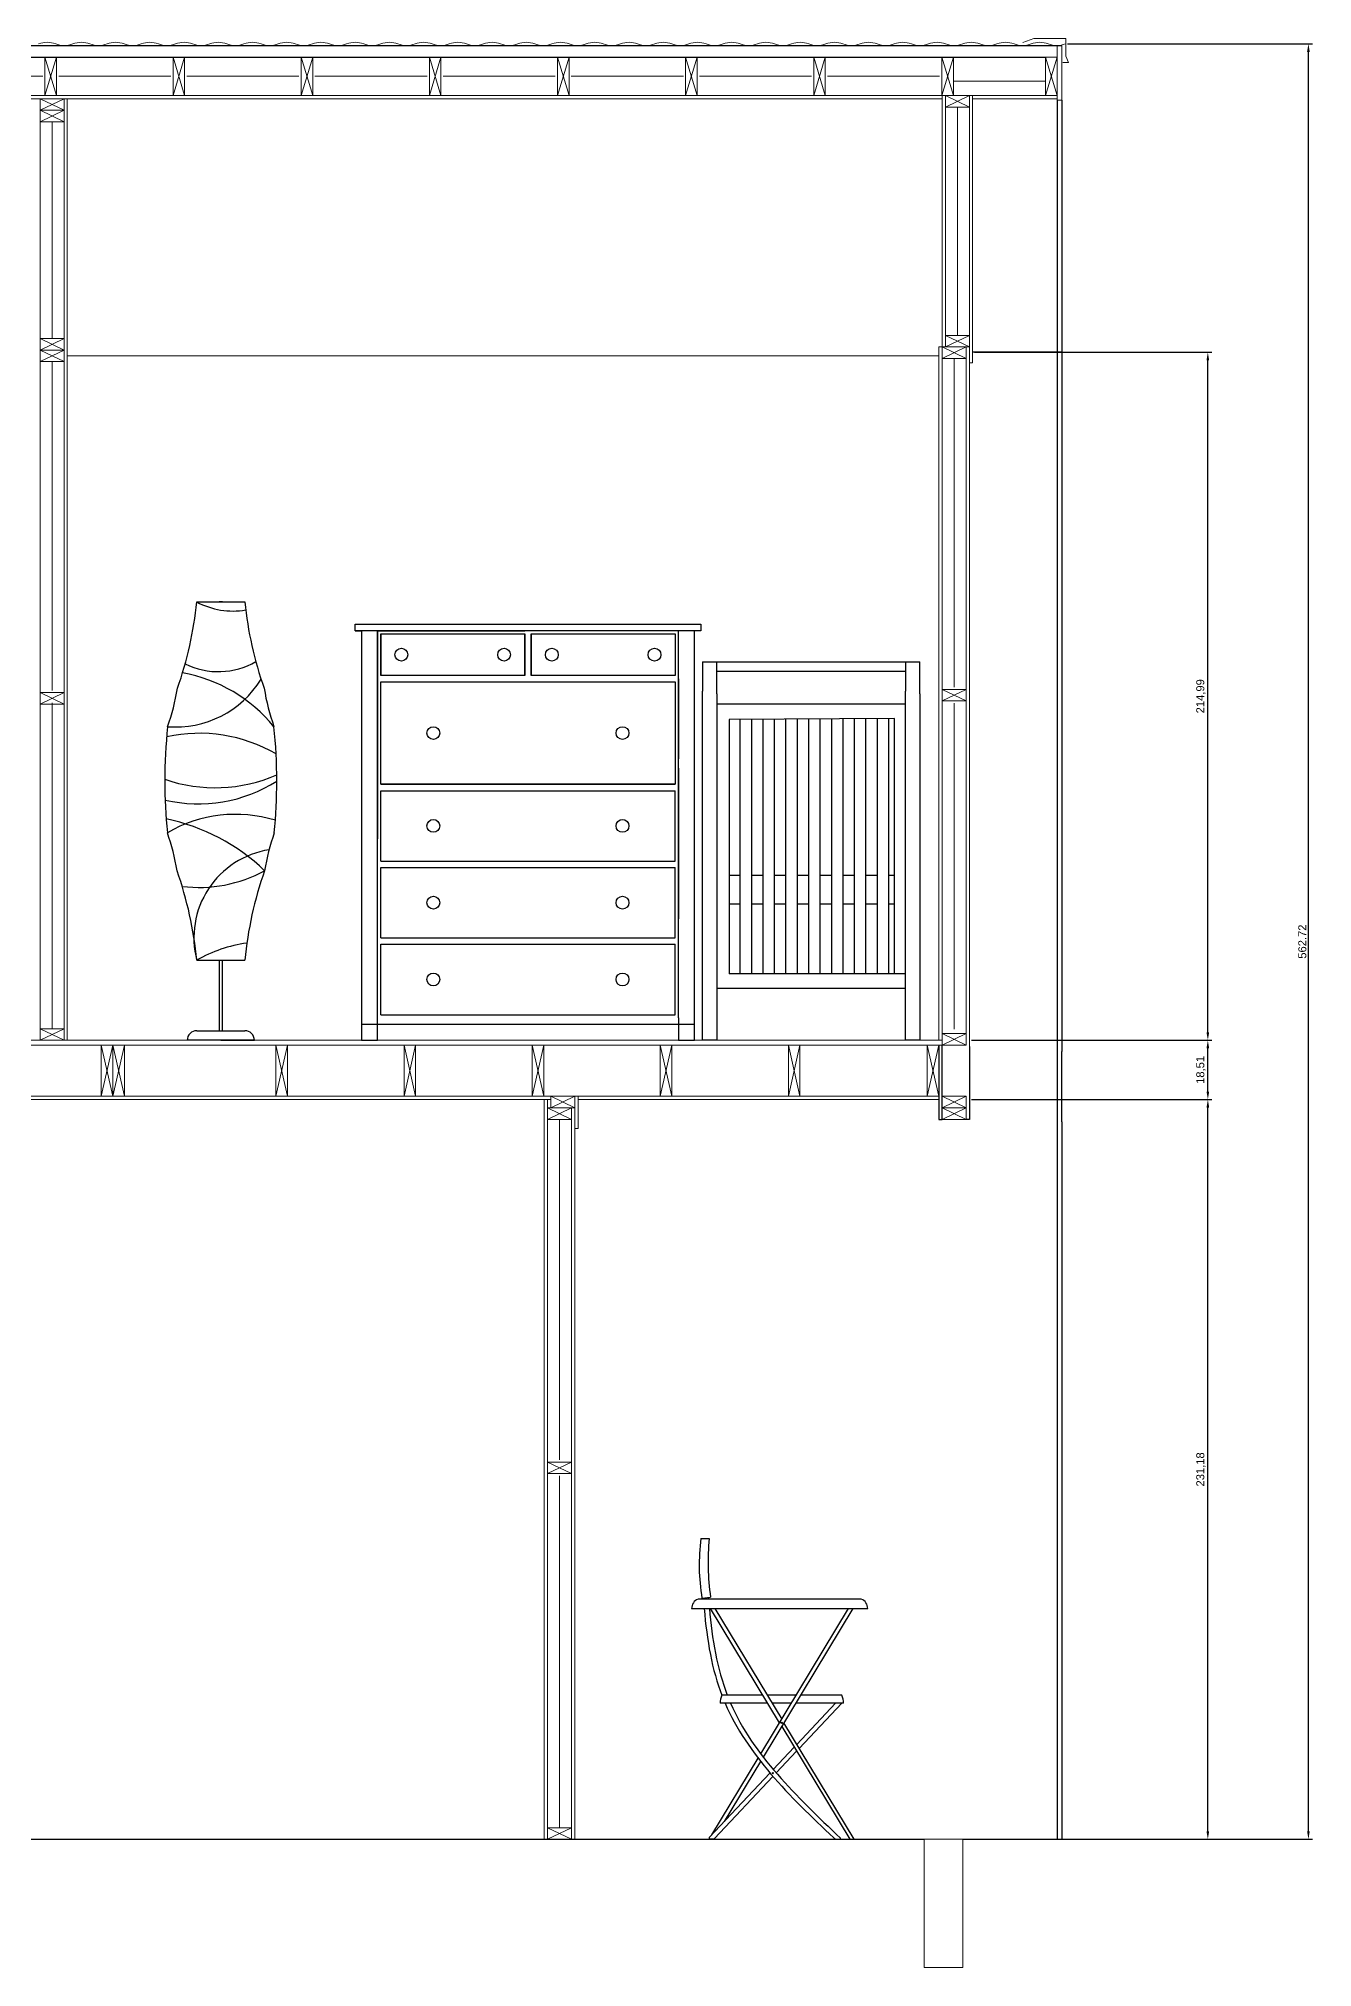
# Model space of a CAD drawing. Header units: inches. Extents: x 1841 to 3762, y 1077 to 2987.
# Drawn here: x 3364 to 3762, y 1079 to 1682 of the extents above; entities that cross this region are included whole.
import ezdxf

# ---------------------------------------------------------------- set-up
doc = ezdxf.new("R2010")
doc.units = ezdxf.units.IN
doc.header["$MEASUREMENT"] = 0
for name, color, linetype, lineweight in [('A-ANNO-SYMB', 3, 'Continuous', 18), ('A-DETL-MBND', 3, 'Continuous', 18), ('A-ELEV-IDEN', 3, 'Continuous', 18), ('A-ELEV-MBE2', 4, 'Continuous', 25), ('A-FURN', 8, 'Continuous', 18), ('A-WALL-PATT', 8, 'Continuous', 18), ('A-WALL-STUD', 3, 'Continuous', 18)]:
    doc.layers.add(name, color=color, linetype=linetype, lineweight=lineweight)
doc.layers.add('simona arzu 1', color=1, linetype='Continuous')
doc.styles.get("Standard").update_dxf_attribs({"font": 'Arial.ttf'})
doc.dimstyles.new('ISO-25', dxfattribs={"dimtxt": 2.5, "dimasz": 2.5, "dimexe": 1.25, "dimexo": 0.625, "dimtad": 1, "dimtxsty": 'Standard', "dimcen": 2.5, "dimadec": 0, "dimazin": 0, "dimtfac": 1, "dimtmove": 0, "dimatfit": 3, "dimfxl": 1, "dimarcsym": 0})

# ---------------------------------------------------------------- blocks, each defined once
blk = doc.blocks.new('*D68')
at = {"color": 0, "lineweight": -2, "transparency": 16777216}
for p, q in [((3685.83, 1680.08), (3762.38, 1680.08)), ((3761.13, 1121.54), (3761.13, 1677.58)), ((3683.26, 1119.04), (3762.38, 1119.04))]:
    blk.add_line(p, q, dxfattribs=at)
at = {"color": 0, "transparency": 16777216}
for points in [[(3760.71, 1677.58), (3761.54, 1677.58), (3761.13, 1680.08)], [(3760.71, 1121.54), (3761.54, 1121.54), (3761.13, 1119.04)]]:
    blk.add_solid(points, dxfattribs=at)
at = {"color": 0, "transparency": 16777216, "insert": (3759.23, 1399.56), "char_height": 2.5, "attachment_point": 5, "rotation": 90}
blk.add_mtext('562.72', dxfattribs=at)
blk = doc.blocks.new('*D69')
at = {"color": 0, "lineweight": -2, "transparency": 16777216}
for p, q in [((3684.77, 1350.22), (3730.96, 1350.22)), ((3729.71, 1121.54), (3729.71, 1347.72)), ((3684.77, 1119.04), (3730.96, 1119.04))]:
    blk.add_line(p, q, dxfattribs=at)
at = {"color": 0, "transparency": 16777216}
for points in [[(3729.29, 1347.72), (3730.12, 1347.72), (3729.71, 1350.22)], [(3729.29, 1121.54), (3730.12, 1121.54), (3729.71, 1119.04)]]:
    blk.add_solid(points, dxfattribs=at)
at = {"color": 0, "transparency": 16777216, "insert": (3727.57, 1234.63), "char_height": 2.5, "attachment_point": 5, "rotation": 90}
blk.add_mtext('231,18', dxfattribs=at)
blk = doc.blocks.new('*D67')
at = {"color": 0, "lineweight": -2, "transparency": 16777216}
for p, q in [((3655.84, 1368.73), (3730.96, 1368.73)), ((3729.71, 1352.72), (3729.71, 1366.23)), ((3655.84, 1350.22), (3730.96, 1350.22))]:
    blk.add_line(p, q, dxfattribs=at)
at = {"color": 0, "transparency": 16777216}
for points in [[(3729.29, 1366.23), (3730.12, 1366.23), (3729.71, 1368.73)], [(3729.29, 1352.72), (3730.12, 1352.72), (3729.71, 1350.22)]]:
    blk.add_solid(points, dxfattribs=at)
at = {"color": 0, "transparency": 16777216, "insert": (3727.57, 1359.47), "char_height": 2.5, "attachment_point": 5, "rotation": 90}
blk.add_mtext('18,51', dxfattribs=at)
blk = doc.blocks.new('*D70')
at = {"color": 0, "lineweight": -2, "transparency": 16777216}
for p, q in [((3656.84, 1583.72), (3730.96, 1583.72)), ((3729.71, 1371.23), (3729.71, 1581.22)), ((3655.84, 1368.73), (3730.96, 1368.73))]:
    blk.add_line(p, q, dxfattribs=at)
at = {"color": 0, "transparency": 16777216}
for points in [[(3729.29, 1581.22), (3730.12, 1581.22), (3729.71, 1583.72)], [(3729.29, 1371.23), (3730.12, 1371.23), (3729.71, 1368.73)]]:
    blk.add_solid(points, dxfattribs=at)
at = {"color": 0, "transparency": 16777216, "insert": (3727.57, 1476.23), "char_height": 2.5, "attachment_point": 5, "rotation": 90}
blk.add_mtext('214,99', dxfattribs=at)

msp = doc.modelspace()

# ---------------------------------------------------------------- linework, layer by layer
at = {"color": 0}
for p, q in [((3682.639, 1583.72), (3682.639, 1119.039)), ((3571.801, 1486.959), (3571.801, 1477.851)), ((3571.801, 1486.959), (3576.264, 1486.959)), ((3576.264, 1476.982), (3576.264, 1486.959)), ((3576.264, 1486.959), (3635.252, 1486.959)), ((3576.264, 1484.082), (3635.252, 1484.082)), ((3635.252, 1486.959), (3635.252, 1477.851)), ((3635.252, 1486.959), (3639.715, 1486.959)), ((3639.715, 1476.982), (3639.715, 1486.959)), ((3645.617, 1367.23), (3645.617, 1344.012)), ((3646.711, 1344.012), (3646.711, 1367.23)), ((3655.218, 1366.75), (3655.218, 1344.012)), ((3684.141, 1343.268), (3684.141, 1365.244)), ((3645.617, 1344.012), (3646.711, 1344.012)), ((3655.218, 1344.012), (3654.217, 1344.012)), ((2966.387, 1119.039), (3641.107, 1119.039)), ((3653.116, 1119.039), (3684.141, 1119.039))]:
    msp.add_line(p, q, dxfattribs=at)
for p, q in [((3413.84, 1505.731), (3428.84, 1505.731)), ((3413.84, 1505.731), (3426.34, 1505.731)), ((3413.84, 1505.731), (3421.34, 1505.731)), ((3421.84, 1505.731), (3420.84, 1505.731)), ((3420.84, 1505.731), (3421.34, 1505.731)), ((3463.292, 1498.731), (3571.292, 1498.731)), ((3463.292, 1496.731), (3463.292, 1498.731)), ((3571.292, 1496.731), (3463.292, 1496.731)), ((3463.292, 1496.731), (3465.292, 1496.731)), ((3465.292, 1496.731), (3465.292, 1368.731)), ((3470.292, 1375.731), (3470.292, 1496.731)), ((3470.292, 1496.731), (3516.292, 1496.731)), ((3470.292, 1496.731), (3470.292, 1478.731)), ((3470.292, 1496.731), (3470.292, 1481.731)), ((3470.292, 1496.731), (3471.292, 1496.731)), ((3470.292, 1496.731), (3470.292, 1495.731)), ((3471.292, 1495.731), (3471.292, 1482.731)), ((3516.292, 1482.731), (3516.292, 1495.731)), ((3516.292, 1495.731), (3516.292, 1482.731)), ((3518.292, 1495.731), (3518.292, 1482.731)), ((3564.292, 1496.731), (3563.292, 1496.731)), ((3563.292, 1495.731), (3563.292, 1482.731)), ((3564.292, 1375.731), (3564.292, 1496.731)), ((3569.292, 1368.731), (3569.292, 1496.731)), ((3571.292, 1498.731), (3571.292, 1496.731)), ((3470.292, 1478.731), (3470.292, 1453.731)), ((3471.292, 1480.731), (3563.292, 1480.731)), ((3564.292, 1481.731), (3564.292, 1456.731)), ((3470.292, 1456.731), (3470.292, 1431.731)), ((3564.292, 1453.731), (3564.292, 1428.731)), ((3470.292, 1423.731), (3470.292, 1447.731)), ((3471.292, 1448.731), (3563.292, 1448.731)), ((3471.292, 1446.731), (3563.292, 1446.731)), ((3471.292, 1424.731), (3471.292, 1446.731)), ((3563.292, 1424.731), (3563.292, 1446.731)), ((3470.292, 1419.731), (3470.292, 1441.731)), ((3564.292, 1431.731), (3564.292, 1406.731)), ((3471.292, 1424.731), (3563.292, 1424.731)), ((3471.292, 1422.731), (3563.292, 1422.731)), ((3471.292, 1400.731), (3471.292, 1422.731)), ((3563.292, 1400.731), (3563.292, 1422.731)), ((3564.292, 1399.731), (3564.292, 1423.731)), ((3564.292, 1397.731), (3564.292, 1419.731)), ((3470.292, 1375.731), (3470.292, 1415.731)), ((3470.292, 1375.731), (3470.292, 1399.731)), ((3471.292, 1400.731), (3563.292, 1400.731)), ((3471.292, 1398.731), (3563.292, 1398.731)), ((3471.292, 1376.731), (3471.292, 1398.731)), ((3563.292, 1376.731), (3563.292, 1398.731)), ((3413.84, 1393.731), (3428.84, 1393.731)), ((3420.84, 1393.731), (3420.84, 1371.731)), ((3421.84, 1371.731), (3421.84, 1393.731)), ((3470.292, 1375.731), (3470.292, 1397.731)), ((3470.292, 1368.731), (3470.292, 1375.731)), ((3471.292, 1376.731), (3563.292, 1376.731)), ((3564.292, 1375.731), (3564.292, 1368.731)), ((3431.84, 1368.731), (3410.84, 1368.731)), ((3413.84, 1371.731), (3428.84, 1371.731)), ((3421.34, 1368.731), (3431.84, 1368.731)), ((3465.292, 1373.747), (3569.292, 1373.747)), ((3465.292, 1368.731), (3470.292, 1368.731)), ((3564.292, 1368.731), (3569.292, 1368.731)), ((3571.328, 1213.039), (3573.921, 1213.039)), ((3571.652, 1194.418), (3574.354, 1194.727)), ((3575.663, 1191.129), (3596.561, 1156.558)), ((3590.662, 1164.039), (3577.907, 1164.039)), ((3601.083, 1164.039), (3592.039, 1164.039)), ((3615.328, 1164.039), (3602.46, 1164.039)), ((3592.173, 1161.539), (3577.323, 1161.539)), ((3592.173, 1161.539), (3577.323, 1161.539)), ((3599.572, 1161.539), (3593.55, 1161.539)), ((3599.572, 1161.539), (3593.55, 1161.539)), ((3615.328, 1161.539), (3600.949, 1161.539)), ((3615.896, 1161.539), (3600.949, 1161.539)), ((3601.31, 1148.702), (3613.39, 1161.539)), ((3602.068, 1147.448), (3615.328, 1161.539)), ((3593.934, 1140.865), (3600.471, 1147.811)), ((3594.856, 1139.785), (3601.229, 1146.557)), ((3573.954, 1119.634), (3592.892, 1139.758)), ((3575.614, 1119.339), (3593.812, 1138.675)), ((3574.338, 1119.039), (3574.971, 1119.039)), ((3613.785, 1119.039), (3614.753, 1119.039)), ((3615.328, 1119.039), (3615.328, 1119.039))]:
    msp.add_line(p, q)
for points in [[(3471.292, 1495.731), (3516.292, 1495.731), (3516.292, 1482.731), (3471.292, 1482.731)], [(3518.292, 1495.731), (3563.292, 1495.731), (3563.292, 1482.731), (3518.292, 1482.731)], [(3471.292, 1480.731), (3563.292, 1480.731), (3563.292, 1448.731), (3471.292, 1448.731)]]:
    msp.add_lwpolyline(points, close=True)
msp.add_lwpolyline([(3570.435, 1194.129, 0.3027756), (3568.435, 1191.129), (3623.435, 1191.129, 0.3027756), (3621.435, 1194.129)], format="xyb", close=True)
for points in [[(3595.872, 1155.419), (3574.286, 1191.129), (3575.258, 1191.129)], [(3590.026, 1145.747), (3617.459, 1191.129)], [(3617.864, 1191.129), (3618.836, 1191.129), (3590.795, 1144.741)], [(3596.561, 1154.28), (3617.864, 1119.039), (3619.241, 1119.039), (3597.249, 1155.419)], [(3574.756, 1120.486), (3589.205, 1144.389)], [(3589.98, 1143.392), (3578.606, 1124.577)], [(3575.307, 1119.12), (3575.258, 1119.039), (3573.881, 1119.039), (3574.003, 1119.241)]]:
    msp.add_lwpolyline(points)
for centre, radius in [((3477.749, 1489.231), 2), ((3509.835, 1489.231), 2), ((3524.749, 1489.231), 2), ((3556.835, 1489.231), 2), ((3487.749, 1464.731), 2), ((3546.835, 1464.731), 2), ((3487.749, 1435.731), 2), ((3546.835, 1435.731), 2), ((3487.749, 1411.731), 2), ((3546.835, 1411.731), 2), ((3487.749, 1387.731), 2), ((3546.835, 1387.731), 2), ((3596.561, 1155.429), 0.201), ((3593.812, 1139.73), 0.194)]:
    msp.add_circle(centre, radius)
for centre, radius, start, end in [((3298.83, 1517.298), 115.59, 340.509371, 354.256853), ((3425.048, 1526.25), 23.38, 241.355181, 280.029034), ((3543.85, 1517.298), 115.59, 185.743147, 199.490629), ((3400.646, 1436.088), 48.272, 39.405478, 79.567233), ((3420.595, 1507.309), 23.38, 243.612615, 299.998116), ((3407.19, 1498.051), 31.416, 265.518674, 328.321514), ((3338.307, 1490.066), 70.408, 340.645058, 350.736017), ((3504.373, 1490.066), 70.408, 189.263983, 199.354942), ((3565.64, 1449.731), 161.8, 173.968917, 180), ((3277.04, 1449.731), 161.8, 0, 6.031083), ((3414.521, 1416.392), 48.272, 60.05336, 102.059259), ((3565.64, 1449.731), 161.8, 180, 185.729051), ((3419.572, 1495.92), 48.272, 250.980332, 293.510416), ((3414.345, 1488.257), 45.653, 256.836658, 302.448513), ((3277.04, 1449.731), 161.8, 354.263705, 0), ((3391.642, 1376.493), 62.681, 46.196277, 78.373384), ((3425.99, 1396.816), 42.509, 73.060275, 120.13527), ((3338.167, 1410.397), 70.408, 9.263983, 19.224266), ((3504.519, 1410.397), 70.408, 160.793276, 170.736017), ((3440.729, 1400.793), 27.8, 98.929608, 194.714184), ((3295.971, 1382.382), 118.414, 5.499931, 19.408565), ((3414.6, 1459.01), 42.509, 262.785375, 298.722844), ((3545.783, 1382.567), 117.474, 160.525366, 174.546428), ((3435.182, 1356.967), 42.509, 97.712909, 120.13527), ((3413.84, 1368.731), 3, 90, 180), ((3428.84, 1368.731), 3, 0, 90), ((3634.364, 1204.822), 63.569, 172.573489, 189.419461), ((3648.84, 1205.652), 75.282, 174.368954, 188.336221), ((3582.004, 1161.763), 4.687, 150.949803, 182.664036), ((3610.383, 1161.601), 5.514, 359.404079, 26.241787), ((3574.381, 1119.488), 0.451, 161.008722, 264.505031), ((3574.916, 1119.996), 0.959, 273.240088, 316.738336), ((3613.981, 1120.672), 1.645, 226.127915, 263.140494), ((3614.698, 1119.291), 0.258, 282.378055, 33.401454)]:
    msp.add_arc(centre, radius, start, end)
for points in [[(3572.098, 1194.469), (3572.106, 1194.356), (3572.114, 1194.242), (3572.122, 1194.129)], [(3573.709, 1194.653), (3573.721, 1194.478), (3573.733, 1194.303), (3573.746, 1194.129)], [(3572.356, 1191.129), (3573.199, 1181.293), (3574.787, 1171.874), (3577.907, 1164.039)], [(3573.981, 1191.129), (3574.8, 1181.635), (3576.347, 1172.463), (3579.585, 1164.039)], [(3578.914, 1161.539), (3585.705, 1145.638), (3598.968, 1132.546), (3612.841, 1119.486)], [(3580.606, 1161.539), (3587.55, 1145.518), (3601.198, 1132.461), (3614.913, 1119.433)]]:
    msp.add_open_spline(points, degree=3)
at = {"layer": 'A-ANNO-SYMB', "color": 0}
msp.add_lwpolyline([(3671.913, 1680.519), (3671.913, 1680.519), (3675.382, 1681.756), (3685.389, 1681.756), (3685.389, 1676.252), (3686.141, 1674.25), (3684.389, 1674.25)], dxfattribs=at)
for centre, start, end in [((3367.083, 1673.265), 68.581347, 111.418653), ((3372.43, 1686.895), 248.581347, 291.418653), ((3377.776, 1673.265), 68.581347, 111.418653), ((3383.123, 1686.895), 248.581347, 291.418653), ((3388.469, 1673.265), 68.581347, 111.418653), ((3393.816, 1686.895), 248.581347, 291.418653), ((3399.162, 1673.265), 68.581347, 111.418653), ((3404.509, 1686.895), 248.581347, 291.418653), ((3409.855, 1673.265), 68.581347, 111.418653), ((3415.202, 1686.895), 248.581347, 291.418653), ((3420.549, 1673.265), 68.581347, 111.418653), ((3425.895, 1686.895), 248.581347, 291.418653), ((3431.242, 1673.265), 68.581347, 111.418653), ((3436.588, 1686.895), 248.581347, 291.418653), ((3441.935, 1673.265), 68.581347, 111.418653), ((3447.281, 1686.895), 248.581347, 291.418653), ((3452.628, 1673.265), 68.581347, 111.418653), ((3457.974, 1686.895), 248.581347, 291.418653), ((3463.321, 1673.265), 68.581347, 111.418653), ((3468.668, 1686.895), 248.581347, 291.418653), ((3474.014, 1673.265), 68.581347, 111.418653), ((3479.361, 1686.895), 248.581347, 291.418653), ((3484.707, 1673.265), 68.581347, 111.418653), ((3490.054, 1686.895), 248.581347, 291.418653), ((3495.4, 1673.265), 68.581347, 111.418653), ((3500.747, 1686.895), 248.581347, 291.418653), ((3506.093, 1673.265), 68.581347, 111.418653), ((3511.44, 1686.895), 248.581347, 291.418653), ((3516.787, 1673.265), 68.581347, 111.418653), ((3522.133, 1686.895), 248.581347, 291.418653), ((3527.48, 1673.265), 68.581347, 111.418653), ((3532.826, 1686.895), 248.581347, 291.418653), ((3538.173, 1673.265), 68.581347, 111.418653), ((3543.519, 1686.895), 248.581347, 291.418653), ((3548.866, 1673.265), 68.581347, 111.418653), ((3554.212, 1686.895), 248.581347, 291.418653), ((3559.559, 1673.265), 68.581347, 111.418653), ((3564.906, 1686.895), 248.581347, 291.418653), ((3570.252, 1673.265), 68.581347, 111.418653), ((3575.599, 1686.895), 248.581347, 291.418653), ((3580.945, 1673.265), 68.581347, 111.418653), ((3586.292, 1686.895), 248.581347, 291.418653), ((3591.638, 1673.265), 68.581347, 111.418653), ((3596.985, 1686.895), 248.581347, 291.418653), ((3602.332, 1673.265), 68.581347, 111.418653), ((3607.678, 1686.895), 248.581347, 291.418653), ((3613.025, 1673.265), 68.581347, 111.418653), ((3618.371, 1686.895), 248.581347, 291.418653), ((3623.718, 1673.265), 68.581347, 111.418653), ((3629.064, 1686.895), 248.581347, 291.418653), ((3634.411, 1673.265), 68.581347, 111.418653), ((3639.757, 1686.895), 248.581347, 291.418653), ((3645.104, 1673.265), 68.581347, 111.418653), ((3650.451, 1686.895), 248.581347, 291.418653), ((3655.797, 1673.265), 68.581347, 111.418653), ((3661.144, 1686.895), 248.581347, 291.418653), ((3666.49, 1673.265), 68.581347, 111.418653), ((3671.837, 1686.895), 248.581347, 291.418653), ((3677.183, 1673.265), 68.581347, 111.418653), ((3682.53, 1686.895), 248.581347, 291.418653)]:
    msp.add_arc(centre, 7.32, start, end, dxfattribs=at)
at = {"layer": 'A-DETL-MBND', "color": 0}
for p, q in [((3646.711, 1663.962), (3309.251, 1663.962)), ((3650.213, 1668.466), (3679.037, 1668.466)), ((3656.218, 1663.962), (3679.037, 1663.962)), ((3646.711, 1662.961), (3310.251, 1662.961)), ((3373.378, 1368.731), (3373.378, 1662.961)), ((3656.218, 1662.961), (3682.639, 1662.961)), ((3364.871, 1368.731), (3364.871, 1655.756)), ((3372.377, 1368.731), (3372.377, 1655.756)), ((3645.617, 1368.731), (3645.71, 1585.399)), ((3646.711, 1368.731), (3646.711, 1585.399)), ((3655.218, 1366.75), (3655.218, 1585.399)), ((3532.969, 1341.21), (3532.969, 1351.218)), ((3530.867, 1122.641), (3530.867, 1344.012)), ((3531.968, 1341.21), (3532.969, 1341.21))]:
    msp.add_line(p, q, dxfattribs=at)
for points in [[(3647.712, 1585.399), (3646.711, 1585.399), (3646.711, 1663.962)], [(3647.712, 1589.001), (3647.712, 1663.962)], [(3655.218, 1589.001), (3655.218, 1663.962)], [(3656.218, 1663.962), (3655.218, 1663.962)], [(3655.218, 1580.395), (3656.218, 1580.395), (3656.218, 1663.962)], [(3646.711, 1585.399), (3645.71, 1585.399)], [(3654.217, 1367.23), (3654.217, 1585.399)], [(2961.282, 1368.731), (3646.711, 1368.731)], [(2961.282, 1367.23), (3646.711, 1367.23)], [(2961.282, 1351.218), (3643.108, 1351.218)], [(3344.475, 1350.217), (3524.462, 1350.217)], [(3522.36, 1350.217), (3522.36, 1119.039)], [(3523.361, 1119.039), (3523.361, 1350.217)], [(3532.969, 1350.217), (3645.617, 1350.217)], [(3530.867, 1119.039), (3531.968, 1119.039), (3531.968, 1347.615)]]:
    msp.add_lwpolyline(points, dxfattribs=at)
at = {"layer": 'A-ELEV-IDEN', "color": 0}
msp.add_lwpolyline([(3641.107, 1119.039), (3653.116, 1119.039), (3653.116, 1079.008), (3641.106, 1079.008)], close=True, dxfattribs=at)
at = {"layer": 'A-ELEV-MBE2', "color": 0}
for p, q in [((3373.378, 1582.72), (3645.709, 1582.605)), ((3684.141, 1583.72), (3656.218, 1583.72)), ((3684.141, 1583.72), (3684.141, 1365.244)), ((3684.141, 1343.268), (3684.141, 1119.039))]:
    msp.add_line(p, q, dxfattribs=at)
for points in [[(2925.354, 1679.574), (3684.141, 1679.574)], [(2925.354, 1675.971), (3679.037, 1675.971)], [(3682.639, 1662.461), (3682.639, 1583.72)], [(3684.141, 1662.461), (3684.141, 1583.72)]]:
    msp.add_lwpolyline(points, dxfattribs=at)
at = {"layer": 'A-FURN', "color": 0}
for p, q in [((3400.471, 1119.039), (3377.954, 1119.039)), ((3486.788, 1119.039), (3431.745, 1119.039)), ((3525.539, 1119.039), (3533.102, 1119.039))]:
    msp.add_line(p, q, dxfattribs=at)
at = {"layer": 'A-WALL-PATT', "color": 0, "ltscale": 0.15}
for p, q in [((3365.694, 1669.967), (3330.667, 1669.967)), ((3405.725, 1669.967), (3370.698, 1669.967)), ((3445.756, 1669.967), (3410.729, 1669.967)), ((3485.786, 1669.967), (3450.759, 1669.967)), ((3525.817, 1669.967), (3490.79, 1669.967)), ((3565.848, 1669.967), (3530.821, 1669.967)), ((3605.879, 1669.967), (3570.852, 1669.967)), ((3645.91, 1669.967), (3610.883, 1669.967))]:
    msp.add_line(p, q, dxfattribs=at)
at = {"layer": 'A-WALL-PATT', "color": 0, "ltscale": 0.1}
for p, q in [((3651.465, 1589.001), (3651.465, 1660.359)), ((3368.624, 1588.001), (3368.624, 1655.756)), ((3650.464, 1479.067), (3650.464, 1581.796)), ((3650.464, 1372.234), (3650.464, 1474.063)), ((3527.114, 1237.63), (3527.114, 1344.012)), ((3527.114, 1122.641), (3527.114, 1232.626))]:
    msp.add_line(p, q, dxfattribs=at)
for points in [[(3368.624, 1478.066), (3368.624, 1580.795)], [(3368.624, 1372.425), (3368.624, 1474.153)]]:
    msp.add_lwpolyline(points, dxfattribs=at)
at = {"layer": 'A-WALL-STUD', "color": 0}
for p, q in [((3369.997, 1675.971), (3366.394, 1675.971)), ((3366.394, 1675.971), (3366.394, 1663.962)), ((3366.394, 1675.971), (3369.997, 1663.962)), ((3366.394, 1663.962), (3369.997, 1675.971)), ((3369.997, 1663.962), (3369.997, 1675.971)), ((3655.218, 1660.359), (3647.712, 1663.962)), ((3647.712, 1660.359), (3655.218, 1663.962)), ((3364.871, 1659.359), (3364.871, 1662.961)), ((3372.377, 1659.359), (3364.871, 1662.961)), ((3364.871, 1659.359), (3372.377, 1662.961)), ((3364.871, 1655.756), (3364.871, 1659.359)), ((3364.871, 1659.359), (3372.377, 1659.359)), ((3372.377, 1655.756), (3364.871, 1659.359)), ((3364.871, 1655.756), (3372.377, 1659.359)), ((3372.377, 1659.359), (3364.871, 1659.359)), ((3372.377, 1662.961), (3372.377, 1659.359)), ((3372.377, 1659.359), (3372.377, 1655.756)), ((3372.377, 1655.756), (3364.871, 1655.756)), ((3372.377, 1584.398), (3364.871, 1588.001)), ((3364.871, 1584.398), (3372.377, 1588.001)), ((3654.217, 1581.796), (3646.711, 1585.399)), ((3646.711, 1581.796), (3654.217, 1585.399)), ((3655.218, 1585.399), (3647.712, 1589.001)), ((3647.712, 1585.399), (3655.218, 1589.001)), ((3372.377, 1580.795), (3364.871, 1584.398)), ((3364.871, 1580.795), (3372.377, 1584.398)), ((3372.377, 1473.763), (3364.871, 1477.365)), ((3364.871, 1473.763), (3372.377, 1477.365)), ((3654.217, 1474.763), (3646.711, 1478.366)), ((3646.711, 1474.763), (3654.217, 1478.366)), ((3372.377, 1368.731), (3364.871, 1372.334)), ((3364.871, 1368.731), (3372.377, 1372.334)), ((3654.217, 1367.23), (3646.711, 1370.833)), ((3646.711, 1367.23), (3654.217, 1370.833)), ((3531.968, 1347.615), (3524.462, 1351.218)), ((3524.462, 1347.615), (3531.968, 1351.218)), ((3654.217, 1351.218), (3646.711, 1347.615)), ((3646.711, 1351.218), (3654.217, 1347.615)), ((3530.867, 1344.012), (3523.361, 1347.615)), ((3523.361, 1344.012), (3530.867, 1347.615)), ((3654.217, 1347.615), (3646.711, 1344.012)), ((3646.711, 1347.615), (3654.217, 1344.012)), ((3530.867, 1233.327), (3523.361, 1236.93)), ((3523.361, 1233.327), (3530.867, 1236.93)), ((3530.867, 1119.039), (3523.361, 1122.641)), ((3523.361, 1119.039), (3530.867, 1122.641))]:
    msp.add_line(p, q, dxfattribs=at)
for points in [[(3410.028, 1675.971), (3406.425, 1675.971), (3406.425, 1663.962), (3410.028, 1663.962)], [(3450.059, 1675.971), (3446.456, 1675.971), (3446.456, 1663.962), (3450.059, 1663.962)], [(3490.09, 1675.971), (3486.487, 1675.971), (3486.487, 1663.962), (3490.09, 1663.962)], [(3530.121, 1675.971), (3526.518, 1675.971), (3526.518, 1663.962), (3530.121, 1663.962)], [(3570.152, 1675.971), (3566.549, 1675.971), (3566.549, 1663.962), (3570.152, 1663.962)], [(3610.182, 1675.971), (3606.58, 1675.971), (3606.58, 1663.962), (3610.182, 1663.962)], [(3650.213, 1675.971), (3646.611, 1675.971), (3646.611, 1663.962), (3650.213, 1663.962)], [(3682.639, 1675.971), (3679.037, 1675.971), (3679.037, 1663.962), (3682.639, 1663.962)], [(3655.218, 1660.359), (3647.712, 1660.359), (3647.712, 1663.962), (3655.218, 1663.962)], [(3372.377, 1584.398), (3364.871, 1584.398), (3364.871, 1588.001), (3372.377, 1588.001)], [(3654.217, 1581.796), (3646.711, 1581.796), (3646.711, 1585.399), (3654.217, 1585.399)], [(3655.218, 1585.399), (3647.712, 1585.399), (3647.712, 1589.001), (3655.218, 1589.001)], [(3372.377, 1580.795), (3364.871, 1580.795), (3364.871, 1584.398), (3372.377, 1584.398)], [(3372.377, 1473.763), (3364.871, 1473.763), (3364.871, 1477.365), (3372.377, 1477.365)], [(3654.217, 1474.763), (3646.711, 1474.763), (3646.711, 1478.366), (3654.217, 1478.366)], [(3372.377, 1368.731), (3364.871, 1368.731), (3364.871, 1372.334), (3372.377, 1372.334)], [(3654.217, 1367.23), (3646.711, 1367.23), (3646.711, 1370.833), (3654.217, 1370.833)], [(3531.968, 1347.615), (3524.462, 1347.615), (3524.462, 1351.218), (3531.968, 1351.218)], [(3654.217, 1351.218), (3646.711, 1351.218), (3646.711, 1347.615), (3654.217, 1347.615)], [(3530.867, 1344.012), (3523.361, 1344.012), (3523.361, 1347.615), (3530.867, 1347.615)], [(3654.217, 1347.615), (3646.711, 1347.615), (3646.711, 1344.012), (3654.217, 1344.012)], [(3530.867, 1233.327), (3523.361, 1233.327), (3523.361, 1236.93), (3530.867, 1236.93)], [(3530.867, 1119.039), (3523.361, 1119.039), (3523.361, 1122.641), (3530.867, 1122.641)]]:
    msp.add_lwpolyline(points, close=True, dxfattribs=at)
for points in [[(3406.425, 1675.971), (3410.028, 1663.962)], [(3406.425, 1663.962), (3410.028, 1675.971)], [(3446.456, 1675.971), (3450.059, 1663.962)], [(3446.456, 1663.962), (3450.059, 1675.971)], [(3486.487, 1675.971), (3490.09, 1663.962)], [(3486.487, 1663.962), (3490.09, 1675.971)], [(3526.518, 1675.971), (3530.121, 1663.962)], [(3526.518, 1663.962), (3530.121, 1675.971)], [(3566.549, 1675.971), (3570.152, 1663.962)], [(3566.549, 1663.962), (3570.152, 1675.971)], [(3606.58, 1675.971), (3610.182, 1663.962)], [(3606.58, 1663.962), (3610.182, 1675.971)], [(3646.611, 1675.971), (3650.213, 1663.962)], [(3646.611, 1663.962), (3650.213, 1675.971)], [(3679.037, 1675.971), (3682.639, 1663.962)], [(3679.037, 1663.962), (3682.639, 1675.971)], [(3682.639, 1679.574), (3682.639, 1663.962), (3682.639, 1662.461), (3684.141, 1662.461), (3684.141, 1679.574), (3682.639, 1679.574)], [(3387.612, 1367.23), (3387.612, 1351.218), (3384.009, 1351.218), (3384.009, 1367.23), (3387.612, 1367.23)], [(3384.009, 1367.23), (3387.612, 1351.218)], [(3387.612, 1367.23), (3384.009, 1351.218)], [(3391.215, 1367.23), (3391.215, 1351.218), (3387.612, 1351.218), (3387.612, 1367.23), (3391.215, 1367.23)], [(3387.612, 1367.23), (3391.215, 1351.218)], [(3391.215, 1367.23), (3387.612, 1351.218)], [(3442.153, 1367.23), (3442.153, 1351.218), (3438.551, 1351.218), (3438.551, 1367.23), (3442.153, 1367.23)], [(3438.551, 1367.23), (3442.153, 1351.218)], [(3442.153, 1367.23), (3438.551, 1351.218)], [(3482.184, 1367.23), (3482.184, 1351.218), (3478.582, 1351.218), (3478.582, 1367.23), (3482.184, 1367.23)], [(3478.582, 1367.23), (3482.184, 1351.218)], [(3482.184, 1367.23), (3478.582, 1351.218)], [(3522.215, 1367.23), (3522.215, 1351.218), (3518.612, 1351.218), (3518.612, 1367.23), (3522.215, 1367.23)], [(3518.612, 1367.23), (3522.215, 1351.218)], [(3522.215, 1367.23), (3518.612, 1351.218)], [(3562.246, 1367.23), (3562.246, 1351.218), (3558.643, 1351.218), (3558.643, 1367.23), (3562.246, 1367.23)], [(3558.643, 1367.23), (3562.246, 1351.218)], [(3562.246, 1367.23), (3558.643, 1351.218)], [(3602.277, 1367.23), (3602.277, 1351.218), (3598.674, 1351.218), (3598.674, 1367.23), (3602.277, 1367.23)], [(3598.674, 1367.23), (3602.277, 1351.218)], [(3602.277, 1367.23), (3598.674, 1351.218)], [(3645.617, 1367.23), (3645.617, 1351.218), (3642.014, 1351.218), (3642.014, 1367.23), (3645.617, 1367.23)], [(3642.014, 1367.23), (3645.617, 1351.218)], [(3645.617, 1367.23), (3642.014, 1351.218)]]:
    msp.add_lwpolyline(points, dxfattribs=at)
at = {"layer": 'simona arzu 1', "color": 0}
for points in [[(3576.264, 1476.982), (3576.264, 1368.731), (3571.801, 1368.731), (3571.801, 1477.851)], [(3639.715, 1476.982), (3639.715, 1368.731), (3635.252, 1368.731), (3635.252, 1477.851)], [(3635.252, 1384.999), (3635.252, 1473.803), (3576.264, 1473.782)], [(3631.826, 1389.462), (3631.826, 1469.261), (3580.169, 1468.978), (3580.169, 1389.47)], [(3583.631, 1389.47), (3583.631, 1468.997)], [(3587.201, 1389.47), (3587.201, 1469.017)], [(3590.771, 1389.47), (3590.771, 1469.036)], [(3594.342, 1389.47), (3594.342, 1469.056)], [(3597.912, 1389.47), (3597.912, 1469.075)], [(3601.482, 1389.47), (3601.482, 1469.095)], [(3605.052, 1389.47), (3605.052, 1469.115)], [(3608.623, 1389.47), (3608.623, 1469.134)], [(3612.193, 1389.47), (3612.193, 1469.154)], [(3615.763, 1389.47), (3615.763, 1469.173)], [(3619.334, 1389.47), (3619.334, 1469.27)], [(3622.904, 1389.47), (3622.904, 1469.27)], [(3626.474, 1389.47), (3626.474, 1469.232)], [(3630.044, 1389.47), (3630.044, 1469.27)], [(3580.061, 1420.322), (3583.631, 1420.322)], [(3587.201, 1420.322), (3590.771, 1420.322)], [(3594.342, 1420.322), (3597.912, 1420.322)], [(3601.482, 1420.322), (3605.052, 1420.322)], [(3608.623, 1420.322), (3612.193, 1420.322)], [(3615.763, 1420.322), (3619.334, 1420.322)], [(3622.904, 1420.322), (3626.474, 1420.322)], [(3630.044, 1420.322), (3631.826, 1420.322)], [(3583.631, 1411.253), (3580.061, 1411.253)], [(3590.771, 1411.253), (3587.201, 1411.253)], [(3597.912, 1411.253), (3594.342, 1411.253)], [(3605.052, 1411.253), (3601.482, 1411.253)], [(3612.193, 1411.253), (3608.623, 1411.253)], [(3619.334, 1411.253), (3615.763, 1411.253)], [(3626.474, 1411.253), (3622.904, 1411.253)], [(3631.826, 1411.253), (3630.044, 1411.253)], [(3576.264, 1384.999), (3635.252, 1384.999), (3635.252, 1389.462), (3580.169, 1389.47)], [(3628.255, 1384.999), (3631.826, 1384.999)]]:
    msp.add_lwpolyline(points, dxfattribs=at)

# ---------------------------------------------------------------- dimensions: what is measured, and where the dimension line sits
at = {"color": 3}
dim = msp.add_linear_dim(base=(3761.125, 1680.08), p1=(3682.639, 1119.039), p2=(3685.203, 1680.08), angle=90, text='562.72', dimstyle='ISO-25', dxfattribs=at)
dim.commit()
dim.dimension.update_dxf_attribs({"geometry": '*D68', "text_midpoint": (3759.233, 1399.559)})
for base, p1, p2, picture, middle in [((3729.706, 1583.72), (3655.218, 1368.731), (3656.218, 1583.72), '*D70', (3727.575, 1476.226)), ((3729.706, 1368.731), (3655.218, 1350.217), (3655.218, 1368.731), '*D67', (3727.575, 1359.474)), ((3729.706, 1350.217), (3684.141, 1119.039), (3684.141, 1350.217), '*D69', (3727.575, 1234.628))]:
    dim = msp.add_linear_dim(base=base, p1=p1, p2=p2, angle=90, dimstyle='ISO-25', dxfattribs=at)
    dim.commit()
    dim.dimension.update_dxf_attribs({"geometry": picture, "text_midpoint": middle})

doc.saveas('drawing.dxf')
